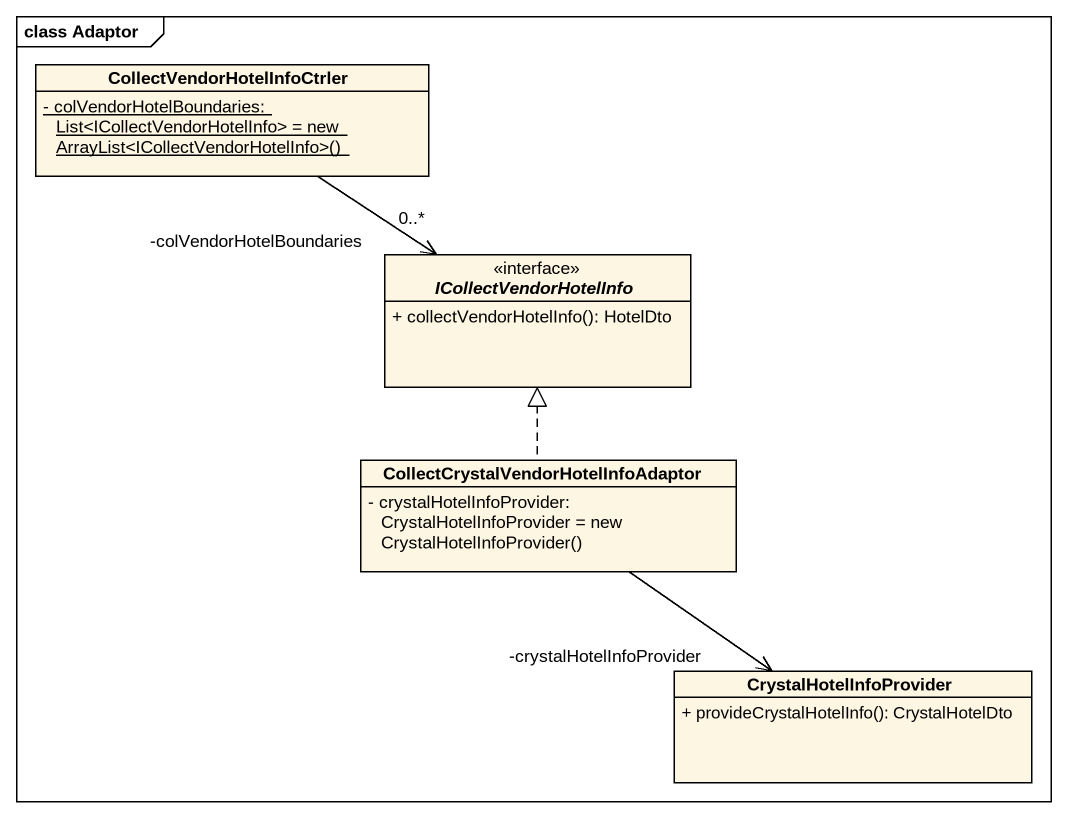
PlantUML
@startuml
mainframe class Adaptor
hide circle
hide empty members
skinparam classAttributeIconSize 0
class CollectVendorHotelInfoCtrler {
  {static} {field} - colVendorHotelBoundaries: List<ICollectVendorHotelInfo> = new ArrayList<ICollectVendorHotelInfo>()
}
interface ICollectVendorHotelInfo {
  + collectVendorHotelInfo(): HotelDto
}
class "CollectCrystalVendorHotelInfoAdaptor" as CollectCrystalVendorHotelInf {
  {field} - crystalHotelInfoProvider: CrystalHotelInfoProvider = new CrystalHotelInfoProvider()
}
class CrystalHotelInfoProvider {
  + provideCrystalHotelInfo(): CrystalHotelDto
}
CollectVendorHotelInfoCtrler --> "-colVendorHotelBoundaries\n0..*" ICollectVendorHotelInfo
CollectCrystalVendorHotelInf .up.|> ICollectVendorHotelInfo
CollectCrystalVendorHotelInf --> "-crystalHotelInfoProvider" CrystalHotelInfoProvider
@enduml
